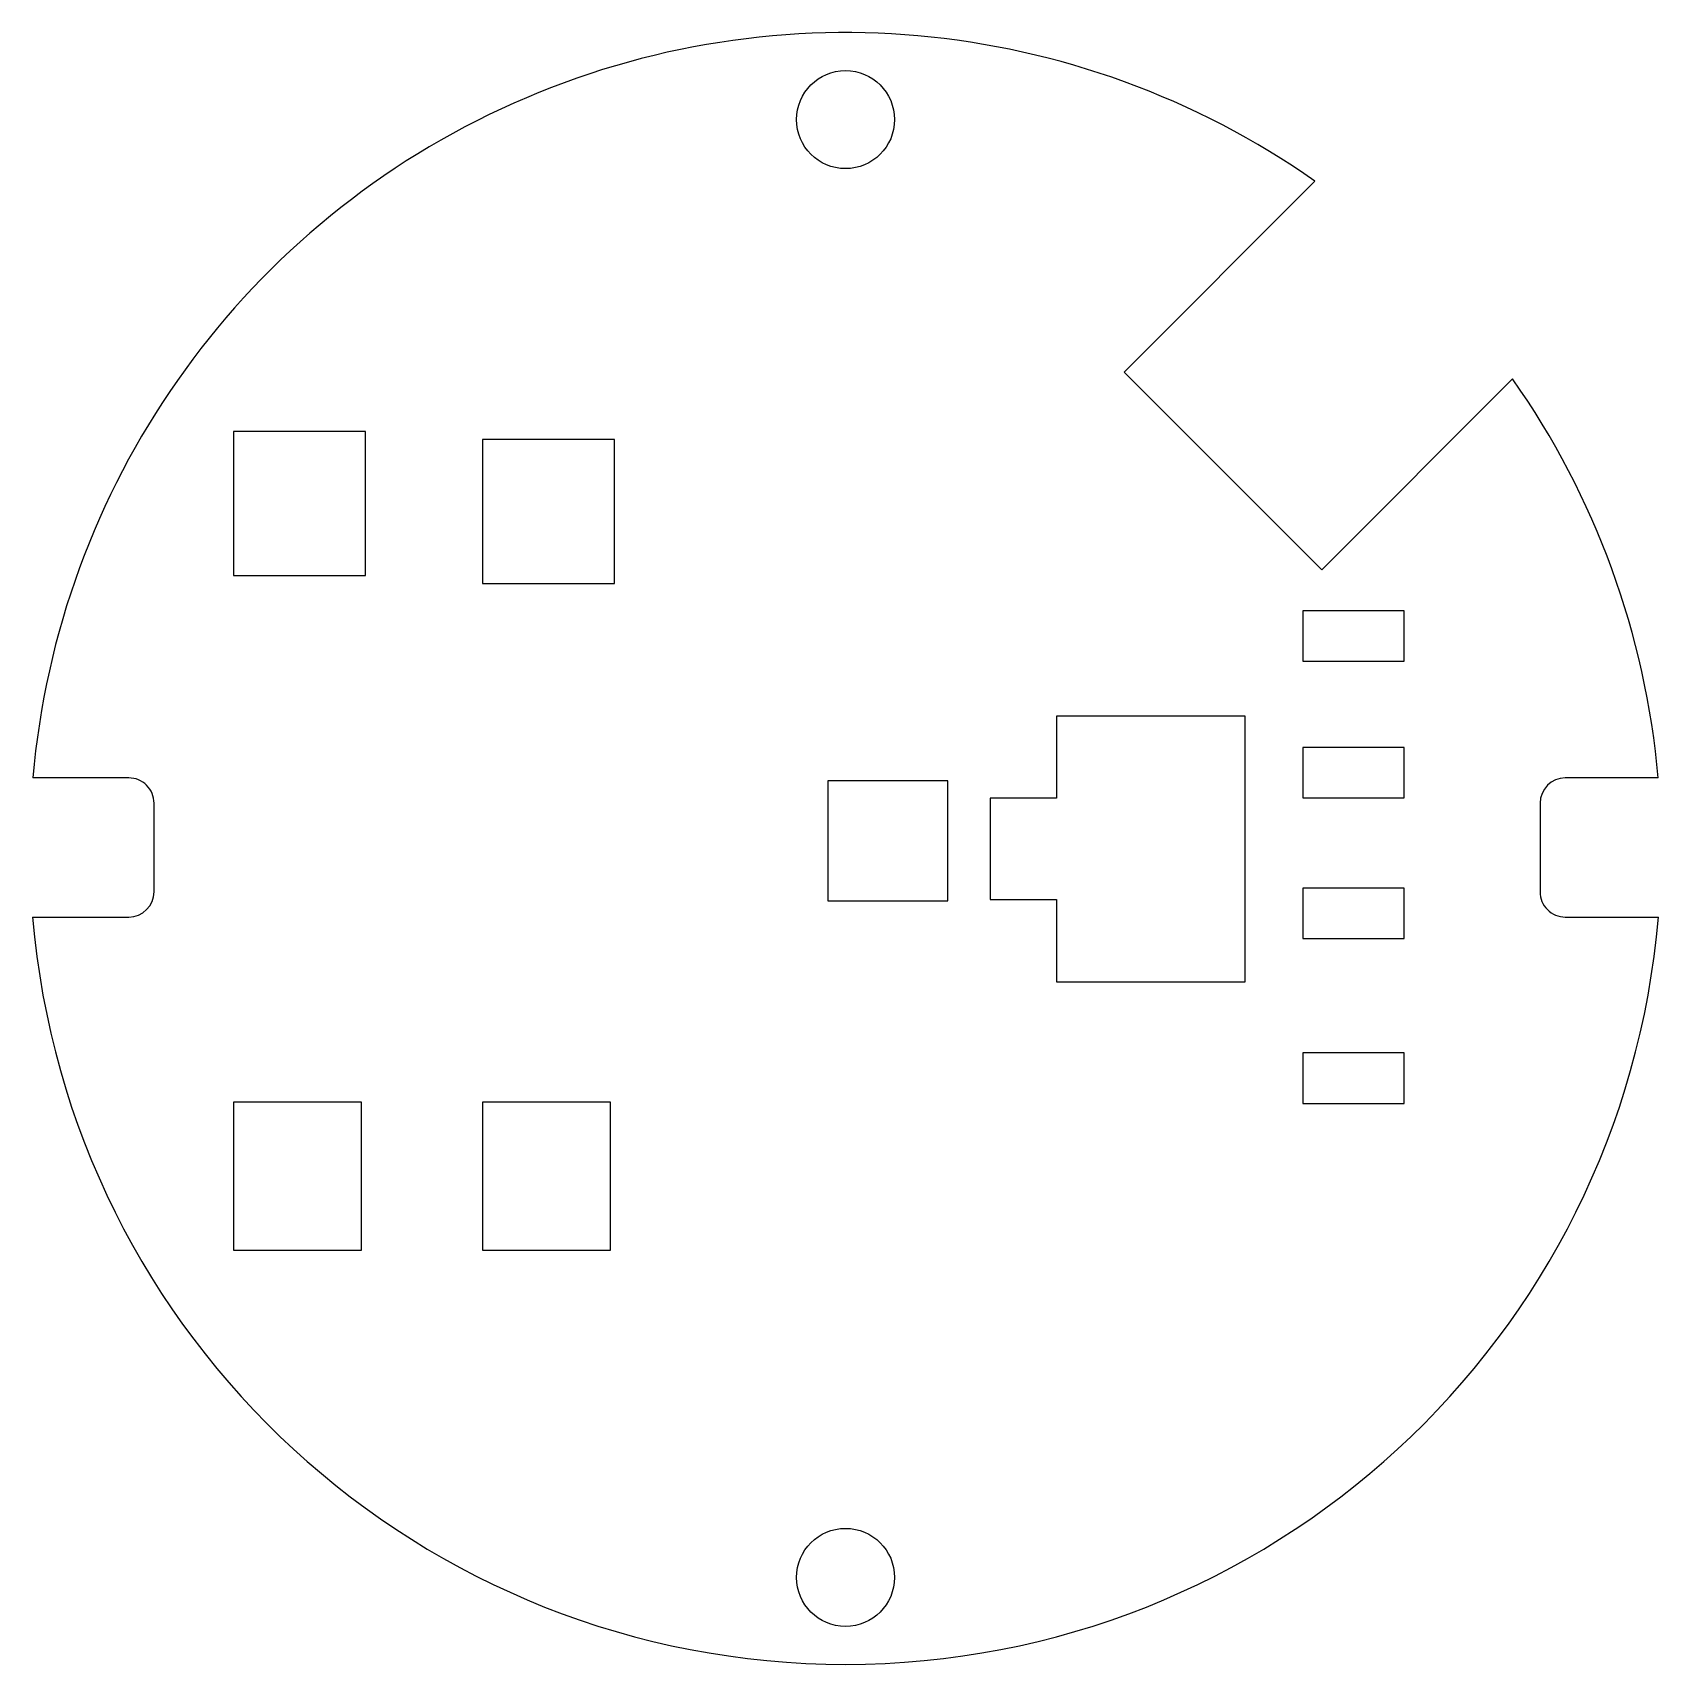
# Model space of a CAD drawing. Header units: millimetres. Extents: x -50.4 to 1, y -27.3 to 24.3.
import ezdxf

# ---------------------------------------------------------------- set-up
doc = ezdxf.new("R2010")
doc.units = ezdxf.units.MM

msp = doc.modelspace()

# ---------------------------------------------------------------- linework, layer by layer
at = {"color": 7, "linetype": 'Continuous', "lineweight": 25}
for p, q in [((-9.85, 19.588), (-15.882, 13.556)), ((-15.882, 13.556), (-9.631, 7.305)), ((-9.631, 7.305), (-3.599, 13.338)), ((-44.055, 11.676), (-44.055, 7.12)), ((-39.88, 11.676), (-44.055, 11.676)), ((-39.88, 7.12), (-39.88, 11.676)), ((-36.181, 11.422), (-36.181, 6.866)), ((-32.006, 11.422), (-36.181, 11.422)), ((-32.006, 6.866), (-32.006, 11.422)), ((-44.055, 7.12), (-39.88, 7.12)), ((-36.181, 6.866), (-32.006, 6.866)), ((-7.03, 6.007), (-10.23, 6.007)), ((-10.23, 6.007), (-10.23, 4.407)), ((-7.03, 4.407), (-7.03, 6.007)), ((-10.23, 4.407), (-7.03, 4.407)), ((-18.028, 2.676), (-18.028, 0.076)), ((-12.053, 2.676), (-18.028, 2.676)), ((-12.053, -5.724), (-12.053, 2.676)), ((-7.03, 1.687), (-10.23, 1.687)), ((-10.23, 1.687), (-10.23, 0.087)), ((-7.03, 0.087), (-7.03, 1.687)), ((-47.369, 0.721), (-50.403, 0.721)), ((-25.259, 0.627), (-25.259, -3.167)), ((-21.465, 0.627), (-25.259, 0.627)), ((-21.465, -3.167), (-21.465, 0.627)), ((1.006, 0.721), (-1.932, 0.721)), ((-18.028, 0.076), (-20.128, 0.076)), ((-20.128, 0.076), (-20.128, -3.124)), ((-10.23, 0.087), (-7.03, 0.087)), ((-46.569, -2.879), (-46.569, -0.079)), ((-2.732, -0.079), (-2.732, -2.879)), ((-7.03, -2.763), (-10.23, -2.763)), ((-10.23, -2.763), (-10.23, -4.363)), ((-7.03, -4.363), (-7.03, -2.763)), ((-25.259, -3.167), (-21.465, -3.167)), ((-20.128, -3.124), (-18.028, -3.124)), ((-18.028, -3.124), (-18.028, -5.724)), ((-50.408, -3.679), (-47.369, -3.679)), ((-1.932, -3.679), (1.011, -3.679)), ((-10.23, -4.363), (-7.03, -4.363)), ((-18.028, -5.724), (-12.053, -5.724)), ((-7.03, -7.973), (-10.23, -7.973)), ((-10.23, -7.973), (-10.23, -9.573)), ((-7.03, -9.573), (-7.03, -7.973)), ((-44.055, -9.533), (-44.055, -14.216)), ((-40.007, -9.533), (-44.055, -9.533)), ((-40.007, -14.216), (-40.007, -9.533)), ((-36.181, -9.533), (-36.181, -14.216)), ((-32.133, -9.533), (-36.181, -9.533)), ((-32.133, -14.216), (-32.133, -9.533)), ((-10.23, -9.573), (-7.03, -9.573)), ((-44.055, -14.216), (-40.007, -14.216)), ((-36.181, -14.216), (-32.133, -14.216))]:
    msp.add_line(p, q, dxfattribs=at)
for centre in [(-24.698, 21.538), (-24.698, -24.562)]:
    msp.add_circle(centre, 1.55, dxfattribs=at)
for centre, radius, start, end in [((-24.698, -1.512), 25.801, 54.8662, 175.0349), ((-24.698, -1.512), 25.801, 4.9651, 35.1381), ((-47.369, -0.079), 0.8, 0.001, 90.001), ((-1.932, -0.079), 0.8, 89.999, 179.999), ((-47.369, -2.879), 0.8, 270.001, 0.001), ((-1.932, -2.879), 0.8, 179.999, 269.999), ((-24.698, -1.512), 25.801, 184.8178, 355.1822)]:
    msp.add_arc(centre, radius, start, end, dxfattribs=at)

doc.saveas('drawing.dxf')
